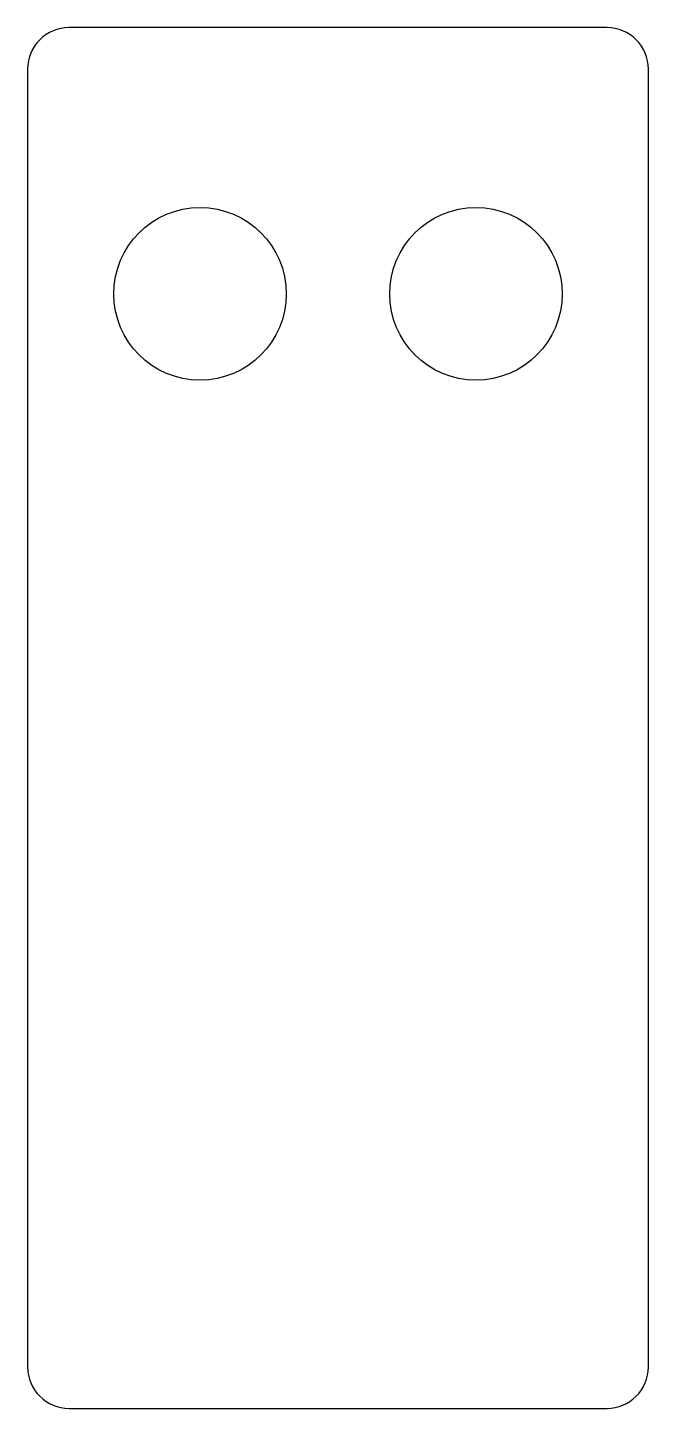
# Model space of a CAD drawing. Header units: millimetres. Extents: x -8.5 to 0.5, y -10 to 10.
import ezdxf

# ---------------------------------------------------------------- set-up
doc = ezdxf.new("R2010")
doc.units = ezdxf.units.MM

msp = doc.modelspace()

# ---------------------------------------------------------------- linework, layer by layer
msp.add_lwpolyline([(-8.473, -9.377, 0.414214), (-7.873, -9.977), (-0.073, -9.977, 0.414214), (0.527, -9.377), (0.527, 9.423, 0.414214), (-0.073, 10.023), (-7.873, 10.023, 0.414214), (-8.473, 9.423)], format="xyb", close=True)
for centre in [(-5.973, 6.167), (-1.973, 6.167)]:
    msp.add_circle(centre, 1.25)

doc.saveas('drawing.dxf')
